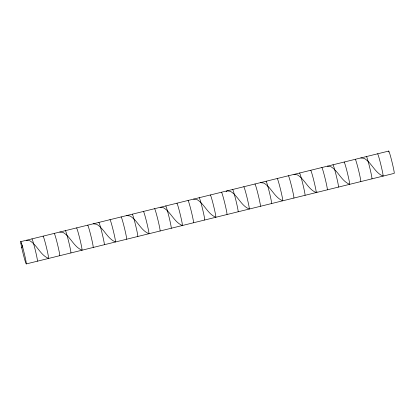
<?xml version="1.0" encoding="UTF-8"?>
<svg xmlns="http://www.w3.org/2000/svg" width="415" height="415" viewBox="0 0 415 415"><rect width="100%" height="100%" fill="white"/><g stroke="black" fill="none" stroke-linecap="round" stroke-linejoin="round"><path stroke-width="0.62" d="M21.782 247.88L22.638 245.639M226.149 191.725L227.026 190.874L230.387 191.294C238.018 195.74 241.027 205.757 249.301 209.036A11.496 0.581 76.2 0 0 246.93 197.125A11.496 0.581 76.2 0 0 243.75 186.755M293.924 174.404L297.285 174.829C304.916 179.27 307.925 189.292 316.199 192.565L317.086 191.849M20.75 241.644L388.699 151.076M26.301 263.924L394.25 173.356A11.496 0.581 76.2 0 0 391.392 159.516A11.496 0.581 76.2 0 0 388.731 152.02M360.822 157.939L364.188 158.359C371.814 162.804 374.823 172.822 383.102 176.1A11.496 0.581 76.2 0 0 380.731 164.19A11.496 0.581 76.2 0 0 377.551 153.825M327.373 166.171L330.739 166.591C338.365 171.037 341.374 181.059 349.648 184.333A11.496 0.581 76.2 0 0 347.282 172.427A11.496 0.581 76.2 0 0 344.097 162.058M260.475 182.642L263.836 183.062C271.467 187.502 274.476 197.524 282.75 200.798A11.496 0.581 76.2 0 0 280.384 188.892A11.496 0.581 76.2 0 0 277.199 178.523M193.577 199.107L196.938 199.527C204.564 203.973 207.573 213.99 215.852 217.268A11.496 0.581 76.2 0 0 213.481 205.358A11.496 0.581 76.2 0 0 210.301 194.988M160.123 207.339L163.489 207.759C171.115 212.205 174.124 222.222 182.403 225.501A11.496 0.581 76.2 0 0 180.032 213.59A11.496 0.581 76.2 0 0 176.847 203.22M126.674 215.572L130.04 215.992C137.666 220.438 140.675 230.455 148.949 233.733A11.496 0.581 76.2 0 0 146.583 221.823A11.496 0.581 76.2 0 0 143.398 211.458M93.225 223.804L96.586 224.23C104.217 228.67 107.226 238.692 115.5 241.966A11.496 0.581 76.2 0 0 113.134 230.06A11.496 0.581 76.2 0 0 109.949 219.691M59.776 232.037L63.137 232.462C70.768 236.903 73.777 246.925 82.051 250.198A11.496 0.581 76.2 0 0 79.685 238.293A11.496 0.581 76.2 0 0 76.5 227.923M26.327 240.275L29.688 240.695C37.314 245.135 40.328 255.158 48.602 258.431A11.496 0.581 76.2 0 0 46.231 246.526A11.496 0.581 76.2 0 0 43.051 236.156M31.898 238.9A11.496 0.581 76.2 0 1 35.083 249.27A11.496 0.581 76.2 0 1 37.449 261.175M54.199 233.412A11.496 0.581 76.2 0 1 57.384 243.781A11.496 0.581 76.2 0 1 59.75 255.687M65.352 230.667A11.496 0.581 76.2 0 1 68.532 241.037A11.496 0.581 76.2 0 1 70.903 252.943M87.648 225.179A11.496 0.581 76.2 0 1 90.833 235.549A11.496 0.581 76.2 0 1 93.199 247.454M98.801 222.435A11.496 0.581 76.2 0 1 101.981 232.805A11.496 0.581 76.2 0 1 104.352 244.71M121.102 216.946A11.496 0.581 76.2 0 1 124.282 227.316A11.496 0.581 76.2 0 1 126.653 239.222M132.25 214.202A11.496 0.581 76.2 0 1 135.435 224.567A11.496 0.581 76.2 0 1 137.801 236.477M154.551 208.714A11.496 0.581 76.2 0 1 157.731 219.079A11.496 0.581 76.2 0 1 160.102 230.989M165.699 205.965A11.496 0.581 76.2 0 1 168.884 216.334A11.496 0.581 76.2 0 1 171.25 228.245M188 200.476A11.496 0.581 76.2 0 1 191.18 210.846A11.496 0.581 76.2 0 1 193.551 222.756M199.148 197.732A11.496 0.581 76.2 0 1 202.333 208.102A11.496 0.581 76.2 0 1 204.699 220.012M221.449 192.244A11.496 0.581 76.2 0 1 224.634 202.613A11.496 0.581 76.2 0 1 227 214.524M232.597 189.499A11.496 0.581 76.2 0 1 235.782 199.869A11.496 0.581 76.2 0 1 238.153 211.78M254.898 184.011A11.496 0.581 76.2 0 1 258.083 194.381A11.496 0.581 76.2 0 1 260.449 206.286M266.051 181.267A11.496 0.581 76.2 0 1 269.231 191.637A11.496 0.581 76.2 0 1 271.602 203.542M288.347 175.778A11.496 0.581 76.2 0 1 291.532 186.148A11.496 0.581 76.2 0 1 293.898 198.054M299.5 173.034A11.496 0.581 76.2 0 1 302.68 183.404A11.496 0.581 76.2 0 1 305.051 195.309M310.648 170.29A11.496 0.581 76.2 0 1 313.833 180.66A11.496 0.581 76.2 0 1 316.199 192.565M321.801 167.546A11.496 0.581 76.2 0 1 324.981 177.916A11.496 0.581 76.2 0 1 327.352 189.821M332.949 164.802A11.496 0.581 76.2 0 1 336.134 175.172A11.496 0.581 76.2 0 1 338.5 187.077M355.25 159.313A11.496 0.581 76.2 0 1 358.43 169.678A11.496 0.581 76.2 0 1 360.801 181.588M366.398 156.569A11.496 0.581 76.2 0 1 369.583 166.934A11.496 0.581 76.2 0 1 371.949 178.844M20.916 243.522A11.496 0.581 76.2 0 0 25.725 262.814A11.496 0.581 76.2 0 0 23.935 252.014A11.496 0.581 76.2 0 0 20.916 243.522"/></g></svg>
